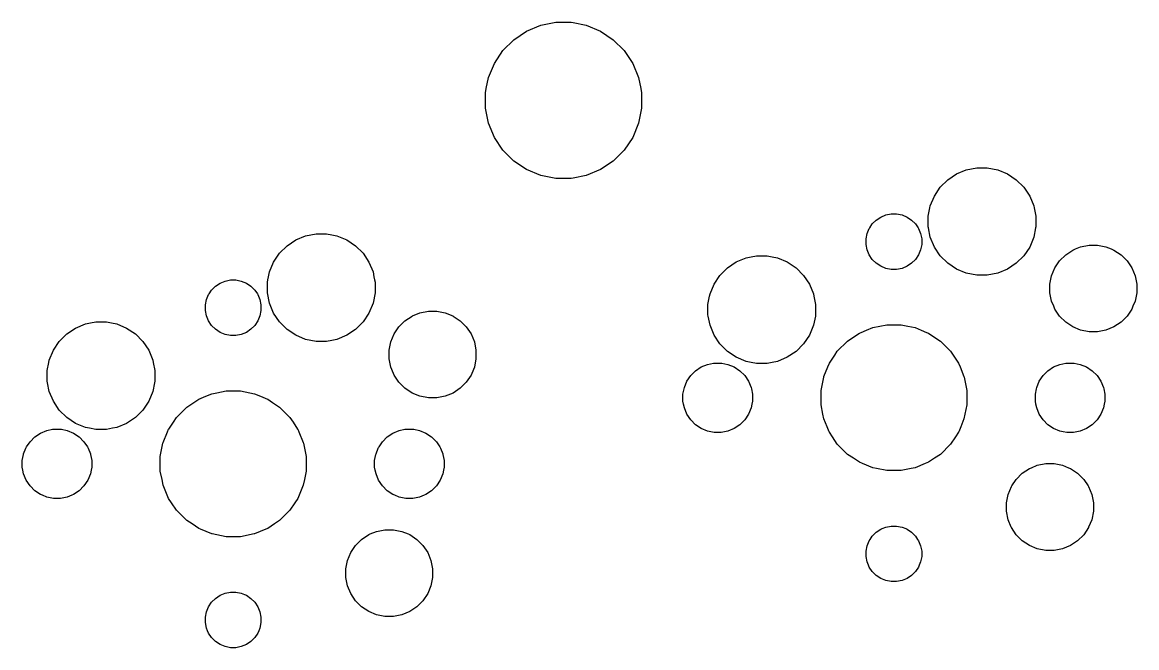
# Model space of a CAD drawing. Extents: x 70 to 347, y -163 to -55.
# Drawn here: x 97.58 to 129.71, y -91.74 to -73.71 of the extents above; entities that cross this region are included whole.
import ezdxf

# ---------------------------------------------------------------- set-up
doc = ezdxf.new("R2010")
doc.units = 0
doc.layers.add('BLACK', color=7, linetype='CONTINUOUS')

msp = doc.modelspace()

# ---------------------------------------------------------------- linework, layer by layer
at = {"layer": 'BLACK', "linetype": 'CONTINUOUS'}
for p, q in [((112.116, -73.9639), (112.526, -73.7942)), ((112.526, -73.7942), (112.907, -73.7185)), ((112.907, -73.7185), (112.961, -73.7077)), ((112.961, -73.7077), (113.404, -73.7077)), ((113.404, -73.7077), (113.458, -73.7185)), ((113.458, -73.7185), (113.839, -73.7942)), ((113.839, -73.7942), (114.249, -73.9639)), ((111.434, -74.5238), (111.747, -74.2102)), ((111.747, -74.2102), (112.116, -73.9639)), ((114.249, -73.9639), (114.617, -74.2102)), ((114.617, -74.2102), (114.931, -74.5238)), ((111.188, -74.8925), (111.434, -74.5238)), ((114.931, -74.5238), (115.177, -74.8925)), ((111.018, -75.3021), (111.188, -74.8925)), ((115.177, -74.8925), (115.347, -75.3021)), ((110.955, -75.6173), (111.018, -75.3021)), ((115.347, -75.3021), (115.41, -75.6173)), ((110.931, -75.737), (110.955, -75.6173)), ((110.931, -76.1804), (110.931, -75.737)), ((115.41, -75.6173), (115.433, -75.737)), ((115.433, -75.737), (115.433, -76.1804)), ((110.932, -76.1848), (110.931, -76.1804)), ((111.018, -76.6153), (110.932, -76.1848)), ((115.433, -76.1848), (115.347, -76.6153)), ((115.433, -76.1804), (115.433, -76.1848)), ((111.188, -77.0249), (111.018, -76.6153)), ((115.347, -76.6153), (115.177, -77.0249)), ((111.434, -77.3936), (111.188, -77.0249)), ((115.177, -77.0249), (114.931, -77.3936)), ((111.747, -77.7072), (111.434, -77.3936)), ((114.931, -77.3936), (114.617, -77.7072)), ((112.116, -77.9535), (111.747, -77.7072)), ((114.617, -77.7072), (114.249, -77.9535)), ((112.526, -78.1232), (112.116, -77.9535)), ((114.249, -77.9535), (113.839, -78.1232)), ((124.259, -78.2465), (124.513, -78.0767)), ((124.513, -78.0767), (124.795, -77.9598)), ((124.795, -77.9598), (124.945, -77.93)), ((124.945, -77.93), (125.095, -77.9002)), ((125.095, -77.9002), (125.4, -77.9002)), ((125.4, -77.9002), (125.55, -77.93)), ((125.55, -77.93), (125.7, -77.9598)), ((125.7, -77.9598), (125.982, -78.0767)), ((125.982, -78.0767), (126.236, -78.2465)), ((112.907, -78.1989), (112.526, -78.1232)), ((112.961, -78.2097), (112.907, -78.1989)), ((113.404, -78.2097), (112.961, -78.2097)), ((113.458, -78.1989), (113.404, -78.2097)), ((113.839, -78.1232), (113.458, -78.1989)), ((124.043, -78.4625), (124.259, -78.2465)), ((126.236, -78.2465), (126.452, -78.4625)), ((123.756, -78.9988), (123.873, -78.7165)), ((123.873, -78.7165), (124.043, -78.4625)), ((126.452, -78.4625), (126.622, -78.7165)), ((126.622, -78.7165), (126.739, -78.9988)), ((123.744, -79.061), (123.756, -78.9988)), ((126.739, -78.9988), (126.751, -79.061)), ((122.197, -79.409), (122.328, -79.3214)), ((122.328, -79.3214), (122.474, -79.261)), ((122.328, -79.3214), (122.328, -79.3214)), ((122.474, -79.261), (122.629, -79.2302)), ((122.629, -79.2302), (122.786, -79.2302)), ((122.786, -79.2302), (122.941, -79.261)), ((122.941, -79.261), (123.087, -79.3214)), ((123.087, -79.3214), (123.087, -79.3214)), ((123.087, -79.3214), (123.218, -79.409)), ((123.696, -79.2984), (123.744, -79.061)), ((123.696, -79.604), (123.696, -79.2984)), ((126.751, -79.061), (126.798, -79.2984)), ((126.798, -79.2984), (126.798, -79.604)), ((121.937, -79.7976), (121.998, -79.6518)), ((121.998, -79.6518), (122.01, -79.6338)), ((122.01, -79.6338), (122.085, -79.5206)), ((122.085, -79.5206), (122.197, -79.409)), ((123.218, -79.409), (123.33, -79.5206)), ((123.33, -79.5206), (123.405, -79.6338)), ((123.405, -79.6338), (123.417, -79.6518)), ((123.417, -79.6518), (123.478, -79.7976)), ((123.702, -79.6338), (123.696, -79.604)), ((123.756, -79.9036), (123.702, -79.6338)), ((126.792, -79.6338), (126.739, -79.9036)), ((126.798, -79.604), (126.792, -79.6338)), ((105.209, -80.1515), (105.463, -79.9817)), ((105.463, -79.9817), (105.745, -79.8648)), ((105.745, -79.8648), (105.895, -79.835)), ((105.895, -79.835), (106.045, -79.8052)), ((106.045, -79.8052), (106.35, -79.8052)), ((106.35, -79.8052), (106.5, -79.835)), ((106.5, -79.835), (106.65, -79.8648)), ((106.65, -79.8648), (106.932, -79.9817)), ((106.932, -79.9817), (107.186, -80.1515)), ((121.906, -79.9523), (121.937, -79.7976)), ((121.906, -80.1101), (121.906, -79.9523)), ((123.478, -79.7976), (123.508, -79.9523)), ((123.508, -79.9523), (123.508, -80.1101)), ((123.873, -80.1859), (123.756, -79.9036)), ((126.739, -79.9036), (126.622, -80.1859)), ((104.993, -80.3675), (105.209, -80.1515)), ((107.186, -80.1515), (107.402, -80.3675)), ((121.937, -80.2648), (121.906, -80.1101)), ((121.998, -80.4106), (121.937, -80.2648)), ((123.478, -80.2648), (123.417, -80.4106)), ((123.508, -80.1101), (123.478, -80.2648)), ((124.043, -80.4399), (123.873, -80.1859)), ((126.622, -80.1859), (126.452, -80.4399)), ((127.66, -80.4095), (127.865, -80.2726)), ((127.865, -80.2726), (127.946, -80.239)), ((127.946, -80.239), (128.092, -80.1783)), ((128.092, -80.1783), (128.334, -80.1302)), ((128.334, -80.1302), (128.581, -80.1302)), ((128.581, -80.1302), (128.822, -80.1783)), ((128.822, -80.1783), (128.969, -80.239)), ((128.969, -80.239), (129.05, -80.2726)), ((129.05, -80.2726), (129.255, -80.4095)), ((104.706, -80.9038), (104.823, -80.6215)), ((104.823, -80.6215), (104.993, -80.3675)), ((107.402, -80.3675), (107.572, -80.6215)), ((107.572, -80.6215), (107.689, -80.9038)), ((117.909, -80.7865), (118.163, -80.6167)), ((118.163, -80.6167), (118.445, -80.4998)), ((118.445, -80.4998), (118.595, -80.47)), ((118.595, -80.47), (118.745, -80.4402)), ((118.745, -80.4402), (119.05, -80.4402)), ((119.05, -80.4402), (119.2, -80.47)), ((119.2, -80.47), (119.35, -80.4998)), ((119.35, -80.4998), (119.632, -80.6167)), ((119.632, -80.6167), (119.886, -80.7865)), ((122.085, -80.5418), (121.998, -80.4106)), ((121.998, -80.4106), (121.998, -80.4106)), ((122.197, -80.6534), (122.085, -80.5418)), ((123.33, -80.5418), (123.218, -80.6534)), ((123.417, -80.4106), (123.33, -80.5418)), ((123.417, -80.4106), (123.417, -80.4106)), ((124.259, -80.6559), (124.043, -80.4399)), ((126.452, -80.4399), (126.236, -80.6559)), ((127.349, -80.7886), (127.486, -80.5837)), ((127.486, -80.5837), (127.66, -80.4095)), ((129.255, -80.4095), (129.429, -80.5837)), ((129.429, -80.5837), (129.566, -80.7886)), ((104.678, -81.0456), (104.706, -80.9038)), ((107.689, -80.9038), (107.717, -81.0456)), ((117.693, -81.0025), (117.909, -80.7865)), ((119.886, -80.7865), (120.102, -81.0025)), ((122.328, -80.741), (122.197, -80.6534)), ((122.474, -80.8014), (122.328, -80.741)), ((122.328, -80.741), (122.328, -80.741)), ((122.328, -80.741), (122.328, -80.741)), ((122.629, -80.8322), (122.474, -80.8014)), ((122.786, -80.8322), (122.629, -80.8322)), ((122.941, -80.8014), (122.786, -80.8322)), ((123.087, -80.741), (122.941, -80.8014)), ((123.218, -80.6534), (123.087, -80.741)), ((123.087, -80.741), (123.087, -80.741)), ((123.087, -80.741), (123.087, -80.741)), ((124.513, -80.8257), (124.259, -80.6559)), ((124.795, -80.9426), (124.513, -80.8257)), ((124.945, -80.9724), (124.795, -80.9426)), ((125.7, -80.9426), (125.55, -80.9724)), ((125.982, -80.8257), (125.7, -80.9426)), ((126.236, -80.6559), (125.982, -80.8257)), ((127.254, -81.0163), (127.349, -80.7886)), ((127.349, -80.7886), (127.349, -80.7886)), ((129.566, -80.7886), (129.566, -80.7886)), ((129.566, -80.7886), (129.66, -81.0163)), ((103.147, -81.314), (103.278, -81.2264)), ((103.278, -81.2264), (103.424, -81.166)), ((103.278, -81.2264), (103.278, -81.2264)), ((103.424, -81.166), (103.579, -81.1352)), ((103.579, -81.1352), (103.736, -81.1352)), ((103.736, -81.1352), (103.891, -81.166)), ((103.891, -81.166), (104.037, -81.2264)), ((104.037, -81.2264), (104.037, -81.2264)), ((104.037, -81.2264), (104.168, -81.314)), ((104.646, -81.2034), (104.66, -81.1352)), ((104.646, -81.509), (104.646, -81.2034)), ((104.66, -81.1352), (104.678, -81.0456)), ((107.717, -81.0456), (107.735, -81.1352)), ((107.735, -81.1352), (107.748, -81.2034)), ((107.748, -81.2034), (107.748, -81.509)), ((117.406, -81.5388), (117.523, -81.2565)), ((117.523, -81.2565), (117.693, -81.0025)), ((120.102, -81.0025), (120.272, -81.2565)), ((120.272, -81.2565), (120.389, -81.5388)), ((125.095, -81.0022), (124.945, -80.9724)), ((125.4, -81.0022), (125.095, -81.0022)), ((125.55, -80.9724), (125.4, -81.0022)), ((127.206, -81.258), (127.254, -81.0163)), ((127.206, -81.5044), (127.206, -81.258)), ((129.66, -81.0163), (129.708, -81.258)), ((129.708, -81.258), (129.708, -81.5044)), ((102.887, -81.7026), (102.948, -81.5568)), ((102.948, -81.5568), (102.96, -81.5388)), ((102.96, -81.5388), (103.035, -81.4256)), ((103.035, -81.4256), (103.147, -81.314)), ((104.168, -81.314), (104.28, -81.4256)), ((104.28, -81.4256), (104.355, -81.5388)), ((104.355, -81.5388), (104.367, -81.5568)), ((104.367, -81.5568), (104.428, -81.7026)), ((104.706, -81.8086), (104.646, -81.509)), ((107.748, -81.509), (107.689, -81.8086)), ((117.346, -81.8384), (117.394, -81.601)), ((117.394, -81.601), (117.406, -81.5388)), ((120.389, -81.5388), (120.401, -81.601)), ((120.401, -81.601), (120.448, -81.8384)), ((127.254, -81.7461), (127.206, -81.5044)), ((129.708, -81.5044), (129.66, -81.7461)), ((102.856, -81.8573), (102.887, -81.7026)), ((102.856, -82.0151), (102.856, -81.8573)), ((104.428, -81.7026), (104.458, -81.8573)), ((104.458, -81.8573), (104.458, -82.0151)), ((104.823, -82.0909), (104.706, -81.8086)), ((107.689, -81.8086), (107.572, -82.0909)), ((117.346, -82.144), (117.346, -81.8384)), ((120.448, -81.8384), (120.448, -82.144)), ((127.315, -81.893), (127.254, -81.7461)), ((127.349, -81.9738), (127.315, -81.893)), ((129.599, -81.893), (129.566, -81.9738)), ((129.66, -81.7461), (129.599, -81.893)), ((102.887, -82.1698), (102.856, -82.0151)), ((102.947, -82.3145), (102.887, -82.1698)), ((104.428, -82.1698), (104.368, -82.3145)), ((104.458, -82.0151), (104.428, -82.1698)), ((104.993, -82.3449), (104.823, -82.0909)), ((107.572, -82.0909), (107.402, -82.3449)), ((108.61, -82.3145), (108.815, -82.1776)), ((108.815, -82.1776), (108.824, -82.1738)), ((108.824, -82.1738), (109.042, -82.0833)), ((109.042, -82.0833), (109.284, -82.0352)), ((109.284, -82.0352), (109.531, -82.0352)), ((109.531, -82.0352), (109.772, -82.0833)), ((109.772, -82.0833), (109.991, -82.1738)), ((109.991, -82.1738), (110, -82.1776)), ((110, -82.1776), (110.205, -82.3145)), ((117.353, -82.1776), (117.346, -82.144)), ((117.406, -82.4436), (117.353, -82.1776)), ((120.442, -82.1776), (120.389, -82.4436)), ((120.448, -82.144), (120.442, -82.1776)), ((127.486, -82.1787), (127.349, -81.9738)), ((127.66, -82.3529), (127.486, -82.1787)), ((129.429, -82.1787), (129.255, -82.3529)), ((129.566, -81.9738), (129.429, -82.1787)), ((98.8587, -82.6915), (99.1127, -82.5217)), ((99.1127, -82.5217), (99.395, -82.4048)), ((99.395, -82.4048), (99.5448, -82.375)), ((99.5448, -82.375), (99.6946, -82.3452)), ((99.6946, -82.3452), (100, -82.3452)), ((100, -82.3452), (100.15, -82.375)), ((100.15, -82.375), (100.3, -82.4048)), ((100.3, -82.4048), (100.582, -82.5217)), ((100.582, -82.5217), (100.836, -82.6915)), ((102.948, -82.3156), (102.947, -82.3145)), ((103.035, -82.4468), (102.948, -82.3156)), ((103.147, -82.5584), (103.035, -82.4468)), ((103.278, -82.646), (103.147, -82.5584)), ((104.168, -82.5584), (104.037, -82.646)), ((104.28, -82.4468), (104.168, -82.5584)), ((104.367, -82.3156), (104.28, -82.4468)), ((104.368, -82.3145), (104.367, -82.3156)), ((105.209, -82.5609), (104.993, -82.3449)), ((105.463, -82.7307), (105.209, -82.5609)), ((107.186, -82.5609), (106.932, -82.7307)), ((107.402, -82.3449), (107.186, -82.5609)), ((108.3, -82.6915), (108.436, -82.4887)), ((108.436, -82.4887), (108.61, -82.3145)), ((110.205, -82.3145), (110.379, -82.4887)), ((110.379, -82.4887), (110.515, -82.6915)), ((117.523, -82.7259), (117.406, -82.4436)), ((120.389, -82.4436), (120.272, -82.7259)), ((121.918, -82.5841), (122.095, -82.5109)), ((122.095, -82.5109), (122.302, -82.4697)), ((122.302, -82.4697), (122.5, -82.4302)), ((122.5, -82.4302), (122.914, -82.4302)), ((122.914, -82.4302), (123.113, -82.4697)), ((123.113, -82.4697), (123.32, -82.5109)), ((123.32, -82.5109), (123.497, -82.5841)), ((127.865, -82.4898), (127.66, -82.3529)), ((128.092, -82.5841), (127.865, -82.4898)), ((127.865, -82.4898), (127.865, -82.4898)), ((127.865, -82.4898), (127.865, -82.4898)), ((129.05, -82.4898), (128.822, -82.5841)), ((129.255, -82.3529), (129.05, -82.4898)), ((129.05, -82.4898), (129.05, -82.4898)), ((129.05, -82.4898), (129.05, -82.4898)), ((98.6427, -82.9075), (98.8587, -82.6915)), ((100.836, -82.6915), (101.052, -82.9075)), ((103.424, -82.7064), (103.278, -82.646)), ((103.278, -82.646), (103.278, -82.646)), ((103.278, -82.646), (103.278, -82.646)), ((103.579, -82.7372), (103.424, -82.7064)), ((103.736, -82.7372), (103.579, -82.7372)), ((103.891, -82.7064), (103.736, -82.7372)), ((104.037, -82.646), (103.891, -82.7064)), ((104.037, -82.646), (104.037, -82.646)), ((104.037, -82.646), (104.037, -82.646)), ((105.745, -82.8476), (105.463, -82.7307)), ((105.895, -82.8774), (105.745, -82.8476)), ((106.045, -82.9072), (105.895, -82.8774)), ((106.5, -82.8774), (106.35, -82.9072)), ((106.65, -82.8476), (106.5, -82.8774)), ((106.932, -82.7307), (106.65, -82.8476)), ((108.204, -82.9213), (108.299, -82.6936)), ((108.299, -82.6936), (108.3, -82.6915)), ((110.515, -82.6915), (110.516, -82.6936)), ((110.516, -82.6936), (110.61, -82.9213)), ((117.693, -82.9799), (117.523, -82.7259)), ((120.272, -82.7259), (120.102, -82.9799)), ((121.075, -83.1919), (121.368, -82.8993)), ((121.368, -82.8993), (121.611, -82.7372)), ((121.611, -82.7372), (121.712, -82.6693)), ((121.712, -82.6693), (121.768, -82.646)), ((121.768, -82.646), (121.918, -82.5841)), ((123.497, -82.5841), (123.646, -82.646)), ((123.646, -82.646), (123.703, -82.6693)), ((123.703, -82.6693), (123.804, -82.7372)), ((123.804, -82.7372), (124.047, -82.8993)), ((124.047, -82.8993), (124.339, -83.1919)), ((128.334, -82.6322), (128.092, -82.5841)), ((128.581, -82.6322), (128.334, -82.6322)), ((128.822, -82.5841), (128.581, -82.6322)), ((98.356, -83.4438), (98.4729, -83.1615)), ((98.4729, -83.1615), (98.6427, -82.9075)), ((101.052, -82.9075), (101.222, -83.1615)), ((101.222, -83.1615), (101.339, -83.4438)), ((106.35, -82.9072), (106.045, -82.9072)), ((108.156, -83.163), (108.204, -82.9213)), ((108.156, -83.4094), (108.156, -83.163)), ((110.61, -82.9213), (110.658, -83.163)), ((110.658, -83.163), (110.658, -83.4094)), ((117.909, -83.1959), (117.693, -82.9799)), ((118.163, -83.3657), (117.909, -83.1959)), ((119.886, -83.1959), (119.632, -83.3657)), ((120.102, -82.9799), (119.886, -83.1959)), ((121, -83.305), (121.075, -83.1919)), ((124.339, -83.1919), (124.415, -83.305)), ((98.2964, -83.7434), (98.3422, -83.5133)), ((98.3422, -83.5133), (98.356, -83.4438)), ((101.339, -83.4438), (101.353, -83.5133)), ((101.353, -83.5133), (101.398, -83.7434)), ((108.204, -83.6511), (108.156, -83.4094)), ((110.658, -83.4094), (110.61, -83.6511)), ((117.335, -83.5687), (117.508, -83.5343)), ((117.508, -83.5343), (117.529, -83.5302)), ((117.529, -83.5302), (117.726, -83.5302)), ((117.726, -83.5302), (117.746, -83.5343)), ((117.746, -83.5343), (117.919, -83.5687)), ((118.445, -83.4826), (118.163, -83.3657)), ((118.595, -83.5124), (118.445, -83.4826)), ((118.745, -83.5422), (118.595, -83.5124)), ((119.2, -83.5124), (119.05, -83.5422)), ((119.35, -83.4826), (119.2, -83.5124)), ((119.632, -83.3657), (119.35, -83.4826)), ((120.801, -83.6441), (120.846, -83.536)), ((120.846, -83.536), (120.849, -83.5302)), ((120.849, -83.5302), (121, -83.305)), ((124.415, -83.305), (124.565, -83.5302)), ((124.565, -83.5302), (124.569, -83.536)), ((124.569, -83.536), (124.614, -83.6441)), ((127.495, -83.5687), (127.668, -83.5343)), ((127.668, -83.5343), (127.689, -83.5302)), ((127.689, -83.5302), (127.886, -83.5302)), ((127.886, -83.5302), (127.906, -83.5343)), ((127.906, -83.5343), (128.079, -83.5687)), ((98.2964, -84.049), (98.2964, -83.7434)), ((101.398, -83.7434), (101.398, -84.049)), ((108.279, -83.8309), (108.204, -83.6511)), ((108.299, -83.8788), (108.279, -83.8309)), ((110.536, -83.8309), (110.516, -83.8788)), ((110.61, -83.6511), (110.536, -83.8309)), ((116.85, -83.8931), (116.989, -83.7537)), ((116.989, -83.7537), (117.153, -83.6441)), ((117.153, -83.6441), (117.335, -83.5687)), ((117.919, -83.5687), (118.102, -83.6441)), ((118.102, -83.6441), (118.265, -83.7537)), ((118.265, -83.7537), (118.405, -83.8931)), ((119.05, -83.5422), (118.745, -83.5422)), ((120.687, -83.9184), (120.801, -83.6441)), ((124.614, -83.6441), (124.728, -83.9184)), ((127.01, -83.8931), (127.149, -83.7537)), ((127.149, -83.7537), (127.313, -83.6441)), ((127.313, -83.6441), (127.495, -83.5687)), ((128.079, -83.5687), (128.262, -83.6441)), ((128.262, -83.6441), (128.425, -83.7537)), ((128.425, -83.7537), (128.565, -83.8931)), ((98.3076, -84.1054), (98.2964, -84.049)), ((98.356, -84.3486), (98.3076, -84.1054)), ((101.387, -84.1054), (101.339, -84.3486)), ((101.398, -84.049), (101.387, -84.1054)), ((108.436, -84.0837), (108.299, -83.8788)), ((108.61, -84.2579), (108.436, -84.0837)), ((110.379, -84.0837), (110.205, -84.2579)), ((110.516, -83.8788), (110.379, -84.0837)), ((116.665, -84.2392), (116.74, -84.0571)), ((116.74, -84.0571), (116.85, -83.8931)), ((118.405, -83.8931), (118.514, -84.0571)), ((118.514, -84.0571), (118.59, -84.2392)), ((120.606, -84.3243), (120.684, -83.934)), ((120.684, -83.934), (120.687, -83.9184)), ((124.728, -83.9184), (124.731, -83.934)), ((124.731, -83.934), (124.808, -84.3243)), ((126.825, -84.2392), (126.9, -84.0571)), ((126.9, -84.0571), (127.01, -83.8931)), ((128.565, -83.8931), (128.674, -84.0571)), ((128.674, -84.0571), (128.75, -84.2392)), ((98.4729, -84.6309), (98.356, -84.3486)), ((101.339, -84.3486), (101.222, -84.6309)), ((102.665, -84.5733), (102.868, -84.4891)), ((102.868, -84.4891), (103.045, -84.4159)), ((103.045, -84.4159), (103.182, -84.3887)), ((103.182, -84.3887), (103.45, -84.3352)), ((103.45, -84.3352), (103.864, -84.3352)), ((103.864, -84.3352), (104.133, -84.3887)), ((104.133, -84.3887), (104.27, -84.4159)), ((104.27, -84.4159), (104.447, -84.4891)), ((104.447, -84.4891), (104.65, -84.5733)), ((108.815, -84.3948), (108.61, -84.2579)), ((109.042, -84.4891), (108.815, -84.3948)), ((108.815, -84.3948), (108.815, -84.3948)), ((108.815, -84.3948), (108.815, -84.3948)), ((109.284, -84.5372), (109.042, -84.4891)), ((109.772, -84.4891), (109.531, -84.5372)), ((110, -84.3948), (109.772, -84.4891)), ((110.205, -84.2579), (110, -84.3948)), ((110, -84.3948), (110, -84.3948)), ((110, -84.3948), (110, -84.3948)), ((116.626, -84.4326), (116.657, -84.2791)), ((116.626, -84.6298), (116.626, -84.4326)), ((116.657, -84.2791), (116.665, -84.2392)), ((118.59, -84.2392), (118.598, -84.2791)), ((118.598, -84.2791), (118.628, -84.4326)), ((118.628, -84.4326), (118.628, -84.6298)), ((120.606, -84.7381), (120.606, -84.3243)), ((124.808, -84.3243), (124.808, -84.7381)), ((126.786, -84.4326), (126.817, -84.2791)), ((126.786, -84.6298), (126.786, -84.4326)), ((126.817, -84.2791), (126.825, -84.2392)), ((128.75, -84.2392), (128.758, -84.2791)), ((128.758, -84.2791), (128.788, -84.4326)), ((128.788, -84.4326), (128.788, -84.6298)), ((98.6427, -84.8849), (98.4729, -84.6309)), ((101.222, -84.6309), (101.052, -84.8849)), ((102.025, -85.0969), (102.318, -84.8042)), ((102.318, -84.8042), (102.523, -84.6676)), ((102.523, -84.6676), (102.662, -84.5743)), ((102.662, -84.5743), (102.665, -84.5733)), ((104.65, -84.5733), (104.653, -84.5743)), ((104.653, -84.5743), (104.792, -84.6676)), ((104.792, -84.6676), (104.997, -84.8042)), ((104.997, -84.8042), (105.289, -85.0969)), ((109.531, -84.5372), (109.284, -84.5372)), ((116.643, -84.7138), (116.626, -84.6298)), ((116.665, -84.8232), (116.643, -84.7138)), ((116.74, -85.0054), (116.665, -84.8232)), ((118.59, -84.8232), (118.514, -85.0054)), ((118.612, -84.7138), (118.59, -84.8232)), ((118.628, -84.6298), (118.612, -84.7138)), ((120.66, -85.0054), (120.606, -84.7381)), ((124.808, -84.7381), (124.755, -85.0054)), ((126.803, -84.7138), (126.786, -84.6298)), ((126.825, -84.8232), (126.803, -84.7138)), ((126.9, -85.0054), (126.825, -84.8232)), ((128.75, -84.8232), (128.674, -85.0054)), ((128.772, -84.7138), (128.75, -84.8232)), ((128.788, -84.6298), (128.772, -84.7138)), ((98.8587, -85.1009), (98.6427, -84.8849)), ((99.1127, -85.2707), (98.8587, -85.1009)), ((100.836, -85.1009), (100.582, -85.2707)), ((101.052, -84.8849), (100.836, -85.1009)), ((101.933, -85.2356), (102.025, -85.0969)), ((105.289, -85.0969), (105.382, -85.2356)), ((116.85, -85.1693), (116.74, -85.0054)), ((118.514, -85.0054), (118.405, -85.1693)), ((120.687, -85.144), (120.66, -85.0054)), ((120.779, -85.3668), (120.687, -85.144)), ((124.728, -85.144), (124.635, -85.3668)), ((124.755, -85.0054), (124.728, -85.144)), ((127.01, -85.1693), (126.9, -85.0054)), ((128.674, -85.0054), (128.565, -85.1693)), ((98.2854, -85.4737), (98.4496, -85.441)), ((98.4496, -85.441), (98.4788, -85.4352)), ((98.4788, -85.4352), (98.676, -85.4352)), ((98.676, -85.4352), (98.7052, -85.441)), ((98.7052, -85.441), (98.8694, -85.4737)), ((99.395, -85.3876), (99.1127, -85.2707)), ((99.5141, -85.4113), (99.395, -85.3876)), ((99.6946, -85.4472), (99.5141, -85.4113)), ((100, -85.4472), (99.6946, -85.4472)), ((100.181, -85.4113), (100, -85.4472)), ((100.3, -85.3876), (100.181, -85.4113)), ((100.582, -85.2707), (100.3, -85.3876)), ((101.766, -85.5126), (101.796, -85.441)), ((101.796, -85.441), (101.799, -85.4352)), ((101.799, -85.4352), (101.933, -85.2356)), ((105.382, -85.2356), (105.515, -85.4352)), ((105.515, -85.4352), (105.519, -85.441)), ((105.519, -85.441), (105.549, -85.5126)), ((108.445, -85.4737), (108.61, -85.441)), ((108.61, -85.441), (108.639, -85.4352)), ((108.639, -85.4352), (108.836, -85.4352)), ((108.836, -85.4352), (108.865, -85.441)), ((108.865, -85.441), (109.029, -85.4737)), ((116.989, -85.3087), (116.85, -85.1693)), ((117.153, -85.4183), (116.989, -85.3087)), ((117.335, -85.4937), (117.153, -85.4183)), ((118.102, -85.4183), (117.919, -85.4937)), ((118.265, -85.3087), (118.102, -85.4183)), ((118.405, -85.1693), (118.265, -85.3087)), ((120.84, -85.5126), (120.779, -85.3668)), ((124.635, -85.3668), (124.575, -85.5126)), ((127.149, -85.3087), (127.01, -85.1693)), ((127.313, -85.4183), (127.149, -85.3087)), ((127.495, -85.4937), (127.313, -85.4183)), ((128.262, -85.4183), (128.079, -85.4937)), ((128.425, -85.3087), (128.262, -85.4183)), ((128.565, -85.1693), (128.425, -85.3087)), ((97.7999, -85.7981), (97.9393, -85.6587)), ((97.9393, -85.6587), (98.1032, -85.5491)), ((98.1032, -85.5491), (98.2854, -85.4737)), ((98.8694, -85.4737), (99.0515, -85.5491)), ((99.0515, -85.5491), (99.2155, -85.6587)), ((99.2155, -85.6587), (99.3549, -85.7981)), ((101.637, -85.8234), (101.766, -85.5126)), ((105.549, -85.5126), (105.678, -85.8234)), ((107.96, -85.7981), (108.099, -85.6587)), ((108.099, -85.6587), (108.263, -85.5491)), ((108.263, -85.5491), (108.445, -85.4737)), ((109.029, -85.4737), (109.212, -85.5491)), ((109.212, -85.5491), (109.375, -85.6587)), ((109.375, -85.6587), (109.515, -85.7981)), ((117.43, -85.5126), (117.335, -85.4937)), ((117.529, -85.5322), (117.43, -85.5126)), ((117.726, -85.5322), (117.529, -85.5322)), ((117.825, -85.5126), (117.726, -85.5322)), ((117.919, -85.4937), (117.825, -85.5126)), ((120.846, -85.5264), (120.84, -85.5126)), ((120.934, -85.6587), (120.846, -85.5264)), ((121.075, -85.8705), (120.934, -85.6587)), ((124.481, -85.6587), (124.339, -85.8705)), ((124.569, -85.5264), (124.481, -85.6587)), ((124.575, -85.5126), (124.569, -85.5264)), ((127.59, -85.5126), (127.495, -85.4937)), ((127.689, -85.5322), (127.59, -85.5126)), ((127.886, -85.5322), (127.689, -85.5322)), ((127.985, -85.5126), (127.886, -85.5322)), ((128.079, -85.4937), (127.985, -85.5126)), ((97.6149, -86.1442), (97.6798, -85.9876)), ((97.6798, -85.9876), (97.6903, -85.9621)), ((97.6903, -85.9621), (97.7026, -85.9437)), ((97.7026, -85.9437), (97.7999, -85.7981)), ((99.3549, -85.7981), (99.4522, -85.9437)), ((99.4522, -85.9437), (99.4645, -85.9621)), ((99.4645, -85.9621), (99.475, -85.9876)), ((99.475, -85.9876), (99.5399, -86.1442)), ((101.556, -86.2293), (101.633, -85.8452)), ((101.633, -85.8452), (101.637, -85.8234)), ((105.678, -85.8234), (105.682, -85.8452)), ((105.682, -85.8452), (105.758, -86.2293)), ((107.775, -86.1442), (107.84, -85.9876)), ((107.84, -85.9876), (107.85, -85.9621)), ((107.85, -85.9621), (107.863, -85.9437)), ((107.863, -85.9437), (107.96, -85.7981)), ((109.515, -85.7981), (109.612, -85.9437)), ((109.612, -85.9437), (109.624, -85.9621)), ((109.624, -85.9621), (109.635, -85.9876)), ((109.635, -85.9876), (109.7, -86.1442)), ((121.368, -86.1632), (121.075, -85.8705)), ((124.339, -85.8705), (124.047, -86.1632)), ((97.5764, -86.3376), (97.6111, -86.1632)), ((97.5764, -86.5348), (97.5764, -86.3376)), ((97.6111, -86.1632), (97.6149, -86.1442)), ((99.5399, -86.1442), (99.5437, -86.1632)), ((99.5437, -86.1632), (99.5784, -86.3376)), ((99.5784, -86.3376), (99.5784, -86.5348)), ((101.556, -86.6431), (101.556, -86.2293)), ((105.758, -86.2293), (105.758, -86.6431)), ((107.736, -86.3376), (107.771, -86.1632)), ((107.736, -86.5348), (107.736, -86.3376)), ((107.771, -86.1632), (107.775, -86.1442)), ((109.7, -86.1442), (109.704, -86.1632)), ((109.704, -86.1632), (109.738, -86.3376)), ((109.738, -86.3376), (109.738, -86.5348)), ((121.539, -86.2773), (121.368, -86.1632)), ((121.712, -86.3931), (121.539, -86.2773)), ((121.802, -86.4302), (121.712, -86.3931)), ((121.712, -86.3931), (121.712, -86.3931)), ((121.712, -86.3931), (121.712, -86.3931)), ((122.095, -86.5515), (121.802, -86.4302)), ((123.613, -86.4302), (123.32, -86.5515)), ((123.703, -86.3931), (123.613, -86.4302)), ((123.876, -86.2773), (123.703, -86.3931)), ((123.703, -86.3931), (123.703, -86.3931)), ((123.703, -86.3931), (123.703, -86.3931)), ((124.047, -86.1632), (123.876, -86.2773)), ((126.842, -86.4783), (127.084, -86.4302)), ((127.084, -86.4302), (127.331, -86.4302)), ((127.331, -86.4302), (127.572, -86.4783)), ((97.5925, -86.6156), (97.5764, -86.5348)), ((97.6149, -86.7282), (97.5925, -86.6156)), ((97.6903, -86.9104), (97.6149, -86.7282)), ((99.5399, -86.7282), (99.4645, -86.9104)), ((99.5623, -86.6156), (99.5399, -86.7282)), ((99.5784, -86.5348), (99.5623, -86.6156)), ((101.606, -86.8926), (101.556, -86.6431)), ((105.758, -86.6431), (105.709, -86.8926)), ((107.752, -86.6156), (107.736, -86.5348)), ((107.775, -86.7282), (107.752, -86.6156)), ((107.85, -86.9104), (107.775, -86.7282)), ((109.7, -86.7282), (109.624, -86.9104)), ((109.722, -86.6156), (109.7, -86.7282)), ((109.738, -86.5348), (109.722, -86.6156)), ((122.206, -86.5737), (122.095, -86.5515)), ((122.5, -86.6322), (122.206, -86.5737)), ((122.914, -86.6322), (122.5, -86.6322)), ((123.209, -86.5737), (122.914, -86.6322)), ((123.32, -86.5515), (123.209, -86.5737)), ((126.236, -86.8837), (126.41, -86.7095)), ((126.41, -86.7095), (126.615, -86.5726)), ((126.615, -86.5726), (126.676, -86.5472)), ((126.676, -86.5472), (126.842, -86.4783)), ((127.572, -86.4783), (127.739, -86.5472)), ((127.739, -86.5472), (127.8, -86.5726)), ((127.8, -86.5726), (128.005, -86.7095)), ((128.005, -86.7095), (128.179, -86.8837)), ((97.7999, -87.0743), (97.6903, -86.9104)), ((97.9393, -87.2137), (97.7999, -87.0743)), ((99.3549, -87.0743), (99.2155, -87.2137)), ((99.4645, -86.9104), (99.3549, -87.0743)), ((101.637, -87.049), (101.606, -86.8926)), ((101.796, -87.4314), (101.637, -87.049)), ((105.678, -87.049), (105.519, -87.4314)), ((105.709, -86.8926), (105.678, -87.049)), ((107.96, -87.0743), (107.85, -86.9104)), ((108.099, -87.2137), (107.96, -87.0743)), ((109.515, -87.0743), (109.375, -87.2137)), ((109.624, -86.9104), (109.515, -87.0743)), ((126.099, -87.0886), (126.108, -87.0743)), ((126.108, -87.0743), (126.236, -86.8837)), ((128.179, -86.8837), (128.306, -87.0743)), ((128.306, -87.0743), (128.316, -87.0886)), ((98.1032, -87.3233), (97.9393, -87.2137)), ((98.1544, -87.3445), (98.1032, -87.3233)), ((98.1032, -87.3233), (98.1032, -87.3233)), ((98.1032, -87.3233), (98.1032, -87.3233)), ((98.2854, -87.3987), (98.1544, -87.3445)), ((99.0003, -87.3445), (98.8694, -87.3987)), ((99.0515, -87.3233), (99.0003, -87.3445)), ((99.2155, -87.2137), (99.0515, -87.3233)), ((99.0515, -87.3233), (99.0515, -87.3233)), ((99.0515, -87.3233), (99.0515, -87.3233)), ((108.263, -87.3233), (108.099, -87.2137)), ((108.314, -87.3445), (108.263, -87.3233)), ((108.263, -87.3233), (108.263, -87.3233)), ((108.263, -87.3233), (108.263, -87.3233)), ((108.445, -87.3987), (108.314, -87.3445)), ((109.16, -87.3445), (109.029, -87.3987)), ((109.212, -87.3233), (109.16, -87.3445)), ((109.375, -87.2137), (109.212, -87.3233)), ((109.212, -87.3233), (109.212, -87.3233)), ((109.212, -87.3233), (109.212, -87.3233)), ((125.956, -87.558), (126.004, -87.3163)), ((126.004, -87.3163), (126.099, -87.0886)), ((128.316, -87.0886), (128.41, -87.3163)), ((128.41, -87.3163), (128.458, -87.558)), ((98.3821, -87.418), (98.2854, -87.3987)), ((98.4788, -87.4372), (98.3821, -87.418)), ((98.676, -87.4372), (98.4788, -87.4372)), ((98.8694, -87.3987), (98.676, -87.4372)), ((101.88, -87.558), (101.796, -87.4314)), ((102.025, -87.7755), (101.88, -87.558)), ((105.435, -87.558), (105.289, -87.7755)), ((105.519, -87.4314), (105.435, -87.558)), ((108.542, -87.418), (108.445, -87.3987)), ((108.639, -87.4372), (108.542, -87.418)), ((108.836, -87.4372), (108.639, -87.4372)), ((109.029, -87.3987), (108.836, -87.4372)), ((125.956, -87.8044), (125.956, -87.558)), ((128.458, -87.558), (128.458, -87.8044)), ((102.318, -88.0682), (102.025, -87.7755)), ((105.289, -87.7755), (104.997, -88.0682)), ((126.004, -88.0461), (125.956, -87.8044)), ((128.458, -87.8044), (128.41, -88.0461)), ((102.471, -88.1704), (102.318, -88.0682)), ((102.662, -88.2981), (102.471, -88.1704)), ((102.718, -88.3214), (102.662, -88.2981)), ((102.662, -88.2981), (102.662, -88.2981)), ((102.662, -88.2981), (102.662, -88.2981)), ((103.045, -88.4565), (102.718, -88.3214)), ((104.596, -88.3214), (104.27, -88.4565)), ((104.653, -88.2981), (104.596, -88.3214)), ((104.844, -88.1704), (104.653, -88.2981)), ((104.653, -88.2981), (104.653, -88.2981)), ((104.653, -88.2981), (104.653, -88.2981)), ((104.997, -88.0682), (104.844, -88.1704)), ((107.792, -88.3833), (108.034, -88.3352)), ((108.034, -88.3352), (108.281, -88.3352)), ((108.281, -88.3352), (108.522, -88.3833)), ((122.197, -88.409), (122.328, -88.3214)), ((122.328, -88.3214), (122.368, -88.3047)), ((122.368, -88.3047), (122.474, -88.261)), ((122.474, -88.261), (122.629, -88.2302)), ((122.629, -88.2302), (122.786, -88.2302)), ((122.786, -88.2302), (122.941, -88.261)), ((122.941, -88.261), (123.047, -88.3047)), ((123.047, -88.3047), (123.087, -88.3214)), ((123.087, -88.3214), (123.218, -88.409)), ((126.093, -88.261), (126.004, -88.0461)), ((126.099, -88.2738), (126.093, -88.261)), ((126.236, -88.4787), (126.099, -88.2738)), ((128.316, -88.2738), (128.179, -88.4787)), ((128.321, -88.261), (128.316, -88.2738)), ((128.41, -88.0461), (128.321, -88.261)), ((103.055, -88.4586), (103.045, -88.4565)), ((103.45, -88.5372), (103.055, -88.4586)), ((103.864, -88.5372), (103.45, -88.5372)), ((104.26, -88.4586), (103.864, -88.5372)), ((104.27, -88.4565), (104.26, -88.4586)), ((107.186, -88.7887), (107.36, -88.6145)), ((107.36, -88.6145), (107.565, -88.4776)), ((107.565, -88.4776), (107.611, -88.4586)), ((107.611, -88.4586), (107.792, -88.3833)), ((108.522, -88.3833), (108.704, -88.4586)), ((108.704, -88.4586), (108.75, -88.4776)), ((108.75, -88.4776), (108.955, -88.6145)), ((108.955, -88.6145), (109.129, -88.7887)), ((121.937, -88.7976), (121.998, -88.6518)), ((121.998, -88.6518), (122.022, -88.6145)), ((122.022, -88.6145), (122.085, -88.5206)), ((122.085, -88.5206), (122.197, -88.409)), ((123.218, -88.409), (123.33, -88.5206)), ((123.33, -88.5206), (123.392, -88.6145)), ((123.392, -88.6145), (123.417, -88.6518)), ((123.417, -88.6518), (123.478, -88.7976)), ((126.41, -88.6529), (126.236, -88.4787)), ((126.615, -88.7898), (126.41, -88.6529)), ((128.005, -88.6529), (127.8, -88.7898)), ((128.179, -88.4787), (128.005, -88.6529)), ((106.954, -89.2213), (107.049, -88.9936)), ((107.049, -88.9936), (107.186, -88.7887)), ((107.049, -88.9936), (107.049, -88.9936)), ((109.129, -88.7887), (109.266, -88.9936)), ((109.266, -88.9936), (109.266, -88.9936)), ((109.266, -88.9936), (109.36, -89.2213)), ((121.906, -88.9523), (121.937, -88.7976)), ((121.906, -89.1101), (121.906, -88.9523)), ((123.478, -88.7976), (123.508, -88.9523)), ((123.508, -88.9523), (123.508, -89.1101)), ((126.842, -88.8841), (126.615, -88.7898)), ((126.615, -88.7898), (126.615, -88.7898)), ((126.615, -88.7898), (126.615, -88.7898)), ((127.084, -88.9322), (126.842, -88.8841)), ((127.331, -88.9322), (127.084, -88.9322)), ((127.572, -88.8841), (127.331, -88.9322)), ((127.8, -88.7898), (127.572, -88.8841)), ((127.8, -88.7898), (127.8, -88.7898)), ((127.8, -88.7898), (127.8, -88.7898)), ((106.906, -89.463), (106.954, -89.2213)), ((109.36, -89.2213), (109.408, -89.463)), ((121.937, -89.2648), (121.906, -89.1101)), ((121.976, -89.3591), (121.937, -89.2648)), ((123.478, -89.2648), (123.439, -89.3591)), ((123.508, -89.1101), (123.478, -89.2648)), ((106.906, -89.7094), (106.906, -89.463)), ((109.408, -89.463), (109.408, -89.7094)), ((121.998, -89.4106), (121.976, -89.3591)), ((122.085, -89.5418), (121.998, -89.4106)), ((122.197, -89.6534), (122.085, -89.5418)), ((123.33, -89.5418), (123.218, -89.6534)), ((123.417, -89.4106), (123.33, -89.5418)), ((123.439, -89.3591), (123.417, -89.4106)), ((106.954, -89.9511), (106.906, -89.7094)), ((107.048, -90.1768), (106.954, -89.9511)), ((109.36, -89.9511), (109.267, -90.1768)), ((109.408, -89.7094), (109.36, -89.9511)), ((122.328, -89.741), (122.197, -89.6534)), ((122.474, -89.8014), (122.328, -89.741)), ((122.328, -89.741), (122.328, -89.741)), ((122.328, -89.741), (122.328, -89.741)), ((122.629, -89.8322), (122.474, -89.8014)), ((122.786, -89.8322), (122.629, -89.8322)), ((122.941, -89.8014), (122.786, -89.8322)), ((123.087, -89.741), (122.941, -89.8014)), ((123.218, -89.6534), (123.087, -89.741)), ((123.087, -89.741), (123.087, -89.741)), ((123.087, -89.741), (123.087, -89.741)), ((103.147, -90.314), (103.278, -90.2264)), ((103.278, -90.2264), (103.334, -90.2032)), ((103.334, -90.2032), (103.424, -90.166)), ((103.424, -90.166), (103.579, -90.1352)), ((103.579, -90.1352), (103.736, -90.1352)), ((103.736, -90.1352), (103.891, -90.166)), ((103.891, -90.166), (103.981, -90.2032)), ((103.981, -90.2032), (104.037, -90.2264)), ((104.037, -90.2264), (104.168, -90.314)), ((107.049, -90.1788), (107.048, -90.1768)), ((107.186, -90.3837), (107.049, -90.1788)), ((109.266, -90.1788), (109.129, -90.3837)), ((109.267, -90.1768), (109.266, -90.1788)), ((102.887, -90.7026), (102.948, -90.5568)), ((102.948, -90.5568), (103.035, -90.4256)), ((102.948, -90.5568), (102.948, -90.5568)), ((103.035, -90.4256), (103.147, -90.314)), ((104.168, -90.314), (104.28, -90.4256)), ((104.28, -90.4256), (104.367, -90.5568)), ((104.367, -90.5568), (104.367, -90.5568)), ((104.367, -90.5568), (104.428, -90.7026)), ((107.36, -90.5579), (107.186, -90.3837)), ((107.565, -90.6948), (107.36, -90.5579)), ((108.955, -90.5579), (108.75, -90.6948)), ((109.129, -90.3837), (108.955, -90.5579)), ((102.856, -90.8573), (102.887, -90.7026)), ((102.856, -91.0151), (102.856, -90.8573)), ((104.428, -90.7026), (104.458, -90.8573)), ((104.458, -90.8573), (104.458, -91.0151)), ((107.792, -90.7891), (107.565, -90.6948)), ((107.565, -90.6948), (107.565, -90.6948)), ((107.565, -90.6948), (107.565, -90.6948)), ((108.034, -90.8372), (107.792, -90.7891)), ((108.281, -90.8372), (108.034, -90.8372)), ((108.522, -90.7891), (108.281, -90.8372)), ((108.75, -90.6948), (108.522, -90.7891)), ((108.75, -90.6948), (108.75, -90.6948)), ((108.75, -90.6948), (108.75, -90.6948)), ((102.887, -91.1698), (102.856, -91.0151)), ((102.919, -91.2472), (102.887, -91.1698)), ((102.948, -91.3156), (102.919, -91.2472)), ((104.396, -91.2472), (104.367, -91.3156)), ((104.428, -91.1698), (104.396, -91.2472)), ((104.458, -91.0151), (104.428, -91.1698)), ((103.035, -91.4468), (102.948, -91.3156)), ((103.147, -91.5584), (103.035, -91.4468)), ((103.278, -91.646), (103.147, -91.5584)), ((104.168, -91.5584), (104.037, -91.646)), ((104.28, -91.4468), (104.168, -91.5584)), ((104.367, -91.3156), (104.28, -91.4468)), ((103.424, -91.7064), (103.278, -91.646)), ((103.278, -91.646), (103.278, -91.646)), ((103.278, -91.646), (103.278, -91.646)), ((103.579, -91.7372), (103.424, -91.7064)), ((103.736, -91.7372), (103.579, -91.7372)), ((103.891, -91.7064), (103.736, -91.7372)), ((104.037, -91.646), (103.891, -91.7064)), ((104.037, -91.646), (104.037, -91.646)), ((104.037, -91.646), (104.037, -91.646))]:
    msp.add_line(p, q, dxfattribs=at)

doc.saveas('drawing.dxf')
